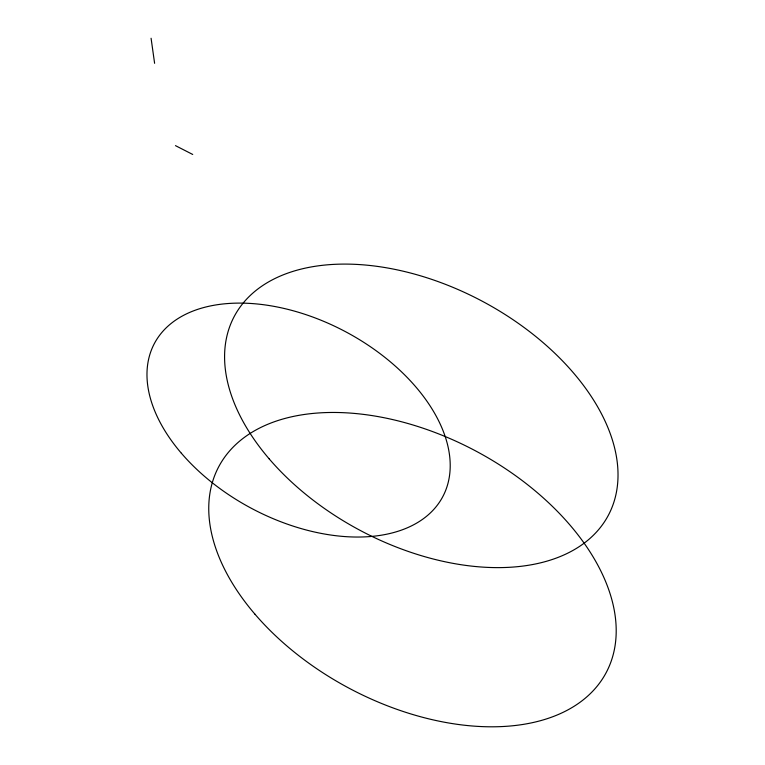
<?xml version="1.0" encoding="UTF-8"?>
<svg xmlns="http://www.w3.org/2000/svg" width="765" height="765" viewBox="0 0 765 765"><rect width="100%" height="100%" fill="white"/><g stroke="black" fill="none" stroke-linecap="round" stroke-linejoin="round"><path stroke-width="1.15" d="M175.462 145.637L192.723 154.463M151.078 38.25L154.607 63.313M181.362 453.224A163.261 100.062 28 0 0 440.477 500.635A163.261 100.062 28 0 0 273.937 306.354A163.261 100.062 28 0 0 181.362 453.224M254.946 614.18A219.383 134.468 28 0 0 603.126 677.886A219.383 134.468 28 0 0 379.335 416.82A219.383 134.468 28 0 0 254.946 614.18M269.194 458.876A211.838 129.84 28 0 0 605.392 520.391A211.838 129.84 28 0 0 389.309 268.305A211.838 129.84 28 0 0 269.194 458.876"/></g></svg>
